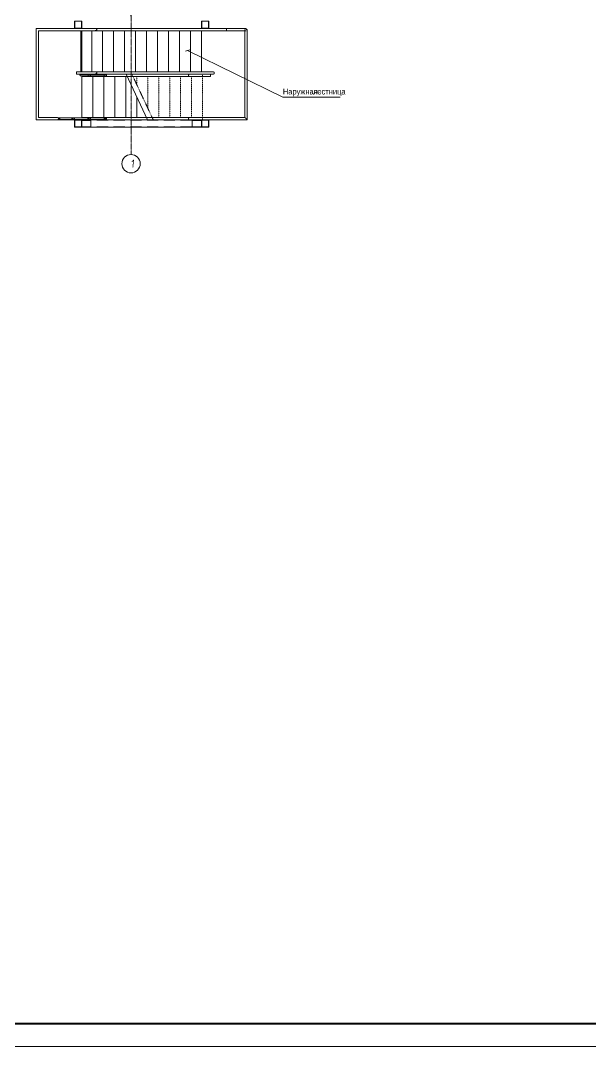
# Model space of a CAD drawing. Header units: millimetres. Extents: x 223 to 147055, y -17460 to 24540.
# Drawn here: x 112045 to 124503, y -17460 to 4975 of the extents above; entities that cross this region are included whole.
import ezdxf

# ---------------------------------------------------------------- set-up
doc = ezdxf.new("R2010")
doc.units = ezdxf.units.MM
for name, pattern in [('ADSK_Линия сетки', [21, 12, -3, 3, -3]), ('CONTI', [0]), ('Сверху', [3.96875, 2.38125, -1.5875]), ('Скрытая_2_', [7.14375, 4.7625, -2.38125])]:
    doc.linetypes.add(name, pattern=pattern)
for name, color, linetype, lineweight in [('A-ANNO-DIMS', 7, 'Continuous', 9), ('A-ANNO-NOTE', 7, 'Continuous', 9), ('A-FLOR', 7, 'Continuous', 9), ('S-BEAM', 7, 'Continuous', 9), ('S-COLS', 7, 'Continuous', 9), ('S-FSTN', 7, 'Continuous', 9), ('S-GRID', 7, 'Continuous', 9), ('S-GRID-IDEN', 7, 'Continuous', 9), ('S-STRS', 7, 'Continuous', 9), ('S-STRS-MBND', 7, 'Сверху', 9), ('Ограждение', 7, 'Continuous', 9), ('Рамка', 7, 'Continuous', 40)]:
    doc.layers.add(name, color=color, linetype=linetype, lineweight=lineweight)
doc.layers.add('Рамка1', color=7, linetype='Continuous')
doc.styles.add('GOST Common_I', font='ARIALN.TTF', dxfattribs={"height": 175})
doc.styles.add('GOST Common_I_3', font='ARIALN.TTF', dxfattribs={"height": 150})
doc.styles.add('GOST Common_I_6', font='ARIALN.TTF', dxfattribs={"height": 125})
doc.dimstyles.new('Диагональ_-_Gost_2_5мм', dxfattribs={"dimscale": 304.8, "dimtxt": 125.714375, "dimasz": 0.492126, "dimexe": 0.393701, "dimexo": 0.246063, "dimgap": 0.287073, "dimtad": 1, "dimdec": 0, "dimzin": 0, "dimdsep": 46, "dimtxsty": 'GOST Common_I_6', "dimsah": 1, "dimcen": 0.09, "dimdle": 0.393701, "dimazin": 0, "dimtfac": 1, "dimtdec": 4, "dimtix": 1, "dimtmove": 0, "dimatfit": 3, "dimfxl": 1, "dimtvp": 1, "dimtfill": 1, "dimtolj": 1, "dimtzin": 0, "dimarcsym": 2})

# ---------------------------------------------------------------- blocks, each defined once
blk = doc.blocks.new('Труба квадратного сечения _ТУ 36-2287-80_-Колонна - труба160x5-839524-2 этаж')
at = {"layer": 'S-COLS'}
h = blk.add_hatch(dxfattribs=at)
h.set_pattern_fill('FP_15', color=256, style=0, pattern_type=2)
h.set_pattern_definition([(315, (10007.61, -335.5), (125.7236, 125.7236), []), (315, (10198.11, -335.5), (125.7236, 125.7236), [])])
h.paths.add_polyline_path([(-80, 70), (-80, -70), (-77, -77), (-70, -80), (70, -80), (77, -77), (80, -70), (80, 70), (77, 77), (70, 80), (-70, 80), (-77, 77)], flags=0)
h.paths.add_polyline_path([(-75, -70), (-75, 70), (-74, 74), (-70, 75), (70, 75), (74, 74), (75, 70), (75, -70), (73, -74), (70, -75), (-70, -75), (-74, -74)], flags=0)
for p, q in [((-80, 70), (-80, -70)), ((-75, -70), (-75, 70)), ((70, 80), (-70, 80)), ((-70, 75), (70, 75)), ((75, 70), (75, -70)), ((80, -70), (80, 70)), ((70, -75), (-70, -75)), ((-70, -80), (70, -80))]:
    blk.add_line(p, q, dxfattribs=at)
for centre, radius, start, end in [((-70, 70), 10, 90, 180), ((-70, 70), 5, 90, 180), ((70, 70), 10, 0, 90), ((70, 70), 5, 360, 90), ((-70, -70), 10, 180, 270), ((-70, -70), 5, 180, 270), ((70, -70), 10, 270, 360), ((70, -70), 5, 270, 0)]:
    blk.add_arc(centre, radius, start, end, dxfattribs=at)
blk = doc.blocks.new('Труба квадратного сечения _ТУ 36-2287-80_-Колонна - труба160x5-V2-2 этаж')
at = {"layer": 'S-COLS'}
h = blk.add_hatch(dxfattribs=at)
h.set_pattern_fill('FP_16', color=256, style=0, pattern_type=2)
h.set_pattern_definition([(315, (10007.61, 2439.5), (125.7236, 125.7236), []), (315, (10198.11, 2439.5), (125.7236, 125.7236), [])])
h.paths.add_polyline_path([(-80, 70), (-80, -70), (-77, -77), (-70, -80), (70, -80), (77, -77), (80, -70), (80, 70), (77, 77), (70, 80), (-70, 80), (-77, 77)], flags=0)
h.paths.add_polyline_path([(-75, 70), (-74, 74), (-70, 75), (70, 75), (74, 74), (75, 70), (75, -70), (73, -74), (70, -75), (-70, -75), (-74, -74), (-75, -70), (-75, 70)], flags=0)
for p, q in [((-80, 70), (-80, -70)), ((-75, -70), (-75, 70)), ((70, 80), (-70, 80)), ((-70, 75), (70, 75)), ((75, 70), (75, -70)), ((80, -70), (80, 70)), ((70, -75), (-70, -75)), ((-70, -80), (70, -80))]:
    blk.add_line(p, q, dxfattribs=at)
for centre, radius, start, end in [((-70, 70), 10, 90, 180), ((-70, 70), 5, 90, 180), ((70, 70), 10, 0, 90), ((70, 70), 5, 360, 90), ((-70, -70), 10, 180, 270), ((-70, -70), 5, 180, 270), ((70, -70), 10, 270, 360), ((70, -70), 5, 270, 0)]:
    blk.add_arc(centre, radius, start, end, dxfattribs=at)
blk = doc.blocks.new('Труба квадратного сечения _ТУ 36-2287-80_-Колонна - труба160x5-V3-2 этаж')
at = {"layer": 'S-COLS'}
h = blk.add_hatch(dxfattribs=at)
h.set_pattern_fill('FP_17', color=256, style=0, pattern_type=2)
h.set_pattern_definition([(315, (7847.61, -335.5), (125.7236, 125.7236), []), (315, (8038.11, -335.5), (125.7236, 125.7236), [])])
h.paths.add_polyline_path([(-80, 68), (-80, -70), (-77, -77), (-70, -80), (70, -80), (77, -77), (80, -70), (80, 70), (77, 77), (70, 80), (-70, 80), (-77, 77), (-80, 70)], flags=0)
h.paths.add_polyline_path([(-75, 70), (-74, 74), (-70, 75), (70, 75), (74, 74), (75, 70), (75, -70), (74, -74), (70, -75), (-70, -75), (-74, -74), (-75, -70), (-75, 68)], flags=0)
for p, q in [((-80, 70), (-80, -70)), ((-75, -70), (-75, 70)), ((70, 80), (-70, 80)), ((-70, 75), (70, 75)), ((75, 70), (75, -70)), ((80, -70), (80, 70)), ((70, -75), (-70, -75)), ((-70, -80), (70, -80))]:
    blk.add_line(p, q, dxfattribs=at)
for centre, radius, start, end in [((-70, 70), 10, 90, 180), ((-70, 70), 5, 90, 180), ((70, 70), 10, 0, 90), ((70, 70), 5, 360, 90), ((-70, -70), 10, 180, 270), ((-70, -70), 5, 180, 270), ((70, -70), 10, 270, 360), ((70, -70), 5, 270, 0)]:
    blk.add_arc(centre, radius, start, end, dxfattribs=at)
blk = doc.blocks.new('Труба квадратного сечения _ТУ 36-2287-80_-Колонна - труба160x5-V4-2 этаж')
at = {"layer": 'S-COLS'}
h = blk.add_hatch(dxfattribs=at)
h.set_pattern_fill('FP_18', color=256, style=0, pattern_type=2)
h.set_pattern_definition([(315, (7847.61, 2439.5), (125.7236, 125.7236), []), (315, (8038.11, 2439.5), (125.7236, 125.7236), [])])
h.paths.add_polyline_path([(-80, 70), (-80, -70), (-77, -77), (-70, -80), (70, -80), (77, -77), (80, -70), (80, 70), (77, 77), (70, 80), (-70, 80), (-77, 77), (-80, 70)], flags=0)
h.paths.add_polyline_path([(-75, 70), (-74, 74), (-70, 75), (70, 75), (74, 74), (75, 70), (75, -70), (74, -74), (70, -75), (-70, -75), (-74, -74), (-75, -70), (-75, 70)], flags=0)
for p, q in [((-80, 70), (-80, -70)), ((-75, -70), (-75, 70)), ((70, 80), (-70, 80)), ((-70, 75), (70, 75)), ((75, 70), (75, -70)), ((80, -70), (80, 70)), ((70, -75), (-70, -75)), ((-70, -80), (70, -80))]:
    blk.add_line(p, q, dxfattribs=at)
for centre, radius, start, end in [((-70, 70), 10, 90, 180), ((-70, 70), 5, 90, 180), ((70, 70), 10, 0, 90), ((70, 70), 5, 360, 90), ((-70, -70), 10, 180, 270), ((-70, -70), 5, 180, 270), ((70, -70), 10, 270, 360), ((70, -70), 5, 270, 0)]:
    blk.add_arc(centre, radius, start, end, dxfattribs=at)
blk = doc.blocks.new('Труба квадратного сечения _ТУ 36-2287-80_ Балки - труба160x5-717054-2 этаж')
at = {"layer": 'S-BEAM'}
for p, q in [((-1309, 70), (-1309, 80)), ((1305, 80), (123, 80)), ((1305, 80), (1305, 70)), ((-1309, -80), (-1309, -70)), ((-1309, -80), (1305, -80)), ((1305, -70), (1305, -80))]:
    blk.add_line(p, q, dxfattribs=at)
at = {"layer": 'S-BEAM', "linetype": 'Скрытая_2_'}
for p, q in [((1305, 75), (-1309, 75)), ((1305, -75), (-1309, -75))]:
    blk.add_line(p, q, dxfattribs=at)
blk = doc.blocks.new('ог9 - ог1-756485-2 этаж')
at = {"layer": 'Ограждение', "lineweight": 15}
for p, q in [((17, -7930), (-1254, -7930)), ((-1254, -7930), (-1254, -9926)), ((-1205, -9877), (-1205, -7978)), ((-1205, -7978), (17, -7978)), ((-1254, -9926), (-793, -9926)), ((-793, -9877), (-1205, -9877))]:
    blk.add_line(p, q, dxfattribs=at)
at = {"layer": 'Ограждение'}
for p, q in [((2899, -7929), (28, -7929)), ((28, -7979), (2899, -7979)), ((3334, -7929), (2899, -7929)), ((2899, -7979), (3334, -7979)), ((3334, -7929), (3334, -7955)), ((-731, -9886), (-771, -9886)), ((-771, -9918), (-731, -9918)), ((-445, -9886), (-731, -9886)), ((-731, -9918), (-445, -9918)), ((-94, -9886), (-445, -9886)), ((-445, -9918), (-94, -9918)), ((256, -9886), (-94, -9886)), ((-94, -9918), (256, -9918))]:
    blk.add_line(p, q, dxfattribs=at)
at = {"layer": 'Ограждение', "lineweight": 15, "flags": 128}
for points in [[(28, -7929), (22, -7929), (17, -7930)], [(17, -7978), (22, -7978), (28, -7979)], [(28, -7979), (37, -7978), (46, -7977), (54, -7974), (61, -7970), (66, -7966), (70, -7961), (72, -7956), (72, -7951), (70, -7946), (66, -7941), (61, -7937), (54, -7933), (46, -7931), (37, -7929), (28, -7929)], [(-793, -9926), (-785, -9924), (-777, -9921), (-771, -9918), (-766, -9914), (-762, -9909), (-761, -9904), (-761, -9899), (-762, -9894), (-766, -9889), (-771, -9885), (-777, -9882), (-785, -9879), (-793, -9877)], [(-445, -9886), (-451, -9886), (-456, -9887), (-461, -9889), (-466, -9891), (-469, -9894), (-471, -9897), (-473, -9900), (-473, -9903), (-471, -9906), (-469, -9910), (-466, -9912), (-461, -9914), (-456, -9916), (-451, -9917), (-445, -9918)], [(-445, -9918), (-439, -9917), (-433, -9916), (-428, -9914), (-424, -9912), (-420, -9910), (-418, -9906), (-417, -9903), (-417, -9900), (-418, -9897), (-420, -9894), (-424, -9891), (-428, -9889), (-433, -9887), (-439, -9886), (-445, -9886)], [(-94, -9886), (-100, -9886), (-106, -9887), (-111, -9889), (-115, -9891), (-118, -9894), (-121, -9897), (-122, -9900), (-122, -9903), (-121, -9906), (-118, -9910), (-115, -9912), (-111, -9914), (-106, -9916), (-100, -9917), (-94, -9918)], [(-94, -9918), (-88, -9917), (-83, -9916), (-78, -9914), (-73, -9912), (-70, -9910), (-67, -9906), (-66, -9903), (-66, -9900), (-67, -9897), (-70, -9894), (-73, -9891), (-78, -9889), (-83, -9887), (-88, -9886), (-94, -9886)], [(256, -9886), (251, -9886), (245, -9887), (240, -9889), (236, -9891), (232, -9894), (230, -9897), (229, -9900), (229, -9903), (230, -9906), (232, -9910), (236, -9912), (240, -9914), (245, -9916), (251, -9917), (256, -9918)], [(256, -9918), (262, -9917), (268, -9916), (273, -9914), (277, -9912), (281, -9910), (283, -9906), (284, -9903), (284, -9900), (283, -9897), (281, -9894), (277, -9891), (273, -9889), (268, -9887), (262, -9886), (256, -9886)]]:
    blk.add_lwpolyline(points, dxfattribs=at)
at = {"layer": 'Ограждение'}
for points, knots in [([(2899, -7929), (2900, -7929), (2901, -7929), (2903, -7932), (2904, -7936), (2906, -7941), (2907, -7947), (2907, -7956), (2906, -7965), (2904, -7972), (2903, -7976), (2901, -7978), (2900, -7979), (2899, -7979)], [0, 0, 0, 0, 0.083333, 0.166667, 0.25, 0.333333, 0.416667, 0.5, 0.666667, 0.75, 0.833333, 0.916667, 1, 1, 1, 1]), ([(-731, -9886), (-731, -9886), (-732, -9886), (-733, -9888), (-734, -9890), (-735, -9895), (-736, -9902), (-735, -9909), (-734, -9913), (-733, -9916), (-732, -9917), (-731, -9918), (-731, -9918)], [-1, -1, -1, -1, -0.916667, -0.833333, -0.75, -0.666667, -0.5, -0.333333, -0.25, -0.166667, -0.083333, 0, 0, 0, 0])]:
    blk.add_open_spline(points, degree=3, knots=knots, dxfattribs=at)
blk = doc.blocks.new('ог27 - ог1-760395-2 этаж')
at = {"layer": 'Ограждение'}
for p, q in [((-94, -8936), (-288, -8936)), ((-288, -8968), (-94, -8968)), ((256, -8936), (-94, -8936)), ((-94, -8968), (256, -8968))]:
    blk.add_line(p, q, dxfattribs=at)
at = {"layer": 'Ограждение', "lineweight": 15, "flags": 128}
for points in [[(-94, -8936), (-100, -8936), (-106, -8937), (-111, -8939), (-115, -8941), (-118, -8944), (-121, -8947), (-122, -8950), (-122, -8953), (-121, -8956), (-118, -8960), (-115, -8962), (-111, -8964), (-106, -8966), (-100, -8967), (-94, -8968)], [(-94, -8968), (-88, -8967), (-83, -8966), (-78, -8964), (-73, -8962), (-70, -8960), (-67, -8956), (-66, -8953), (-66, -8950), (-67, -8947), (-70, -8944), (-73, -8941), (-78, -8939), (-83, -8937), (-88, -8936), (-94, -8936)], [(256, -8936), (251, -8936), (245, -8937), (240, -8939), (236, -8941), (232, -8944), (230, -8947), (229, -8950), (229, -8953), (230, -8956), (232, -8960), (236, -8962), (240, -8964), (245, -8966), (251, -8967), (256, -8968)], [(256, -8968), (262, -8967), (268, -8966), (273, -8964), (277, -8962), (281, -8960), (283, -8956), (284, -8953), (284, -8950), (283, -8947), (281, -8944), (277, -8941), (273, -8939), (268, -8937), (262, -8936), (256, -8936)]]:
    blk.add_lwpolyline(points, dxfattribs=at)
at = {"layer": 'Ограждение'}
blk.add_ellipse((-288, -8952), major_axis=(0, 16), ratio=0.570396, start_param=0, end_param=3.141593, dxfattribs=at)
blk = doc.blocks.new('ог28 - ог1-760413-2 этаж')
at = {"layer": 'Ограждение', "lineweight": 15}
for p, q in [((-372, -8877), (-372, -8926)), ((17, -8877), (-372, -8877)), ((-372, -8926), (17, -8926))]:
    blk.add_line(p, q, dxfattribs=at)
at = {"layer": 'Ограждение'}
for p, q in [((2623, -8877), (28, -8877)), ((28, -8927), (2623, -8927))]:
    blk.add_line(p, q, dxfattribs=at)
at = {"layer": 'Ограждение', "lineweight": 15, "flags": 128}
for points in [[(28, -8877), (22, -8877), (17, -8877)], [(17, -8926), (22, -8926), (28, -8927)], [(28, -8927), (37, -8926), (46, -8924), (54, -8922), (61, -8918), (66, -8914), (70, -8909), (72, -8904), (72, -8899), (70, -8894), (66, -8889), (61, -8885), (54, -8881), (46, -8879), (37, -8877), (28, -8877)]]:
    blk.add_lwpolyline(points, dxfattribs=at)
at = {"layer": 'Ограждение'}
blk.add_ellipse((2623, -8902), major_axis=(0, 25), ratio=0.570396, start_param=3.141593, end_param=6.283185, dxfattribs=at)
blk = doc.blocks.new('ог29 - ог1-760435-2 этаж')
at = {"layer": 'Ограждение'}
for p, q in [((2556, -8927), (2556, -8977)), ((734, -8977), (2085, -8977)), ((2085, -8977), (2556, -8977))]:
    blk.add_line(p, q, dxfattribs=at)
blk.add_open_spline([(2085, -8977), (2084, -8977), (2083, -8976), (2081, -8973), (2080, -8969), (2078, -8964), (2077, -8958), (2077, -8949), (2078, -8941), (2080, -8934), (2081, -8930), (2083, -8927), (2084, -8927), (2085, -8927)], degree=3, knots=[0, 0, 0, 0, 0.083333, 0.166667, 0.25, 0.333333, 0.416667, 0.5, 0.666667, 0.75, 0.833333, 0.916667, 1, 1, 1, 1], dxfattribs=at)
blk = doc.blocks.new('ARM_пластина - ARM_пластина-818411-2 этаж')
at = {"layer": 'S-FSTN'}
for p, q in [((-70, 100), (-70, -100)), ((70, -100), (70, 100)), ((-70, -100), (70, -100))]:
    blk.add_line(p, q, dxfattribs=at)
blk = doc.blocks.new('ог10 - ог1-974728-2 этаж')
at = {"layer": 'Ограждение'}
for p, q in [((3308, -7953), (3308, -9877)), ((3332, -7953), (3358, -7953)), ((3358, -9927), (3358, -7953)), ((2085, -9877), (1154, -9877)), ((1177, -9927), (2085, -9927)), ((3308, -9877), (2085, -9877)), ((2085, -9927), (3358, -9927))]:
    blk.add_line(p, q, dxfattribs=at)
for points, knots in [([(2085, -9927), (2084, -9927), (2083, -9926), (2081, -9923), (2080, -9919), (2078, -9914), (2077, -9908), (2077, -9899), (2078, -9891), (2080, -9884), (2081, -9880), (2083, -9877), (2084, -9877), (2085, -9877)], [0, 0, 0, 0, 0.083333, 0.166667, 0.25, 0.333333, 0.416667, 0.5, 0.666667, 0.75, 0.833333, 0.916667, 1, 1, 1, 1]), ([(3358, -9927), (3358, -9927), (3358, -9926), (3357, -9925), (3355, -9923), (3354, -9922), (3352, -9920), (3351, -9919), (3349, -9917), (3346, -9915), (3345, -9913), (3343, -9911), (3341, -9910), (3340, -9908), (3338, -9906), (3337, -9905), (3335, -9903), (3333, -9902), (3332, -9900), (3330, -9898), (3329, -9897), (3327, -9895), (3325, -9894), (3324, -9892), (3322, -9890), (3321, -9889), (3320, -9888), (3318, -9886), (3316, -9884), (3315, -9883), (3313, -9881), (3312, -9880), (3310, -9878), (3309, -9877), (3308, -9877), (3308, -9877)], [0, 0, 0, 0, 0.083333, 0.125, 0.166667, 0.208333, 0.229167, 0.25, 0.291667, 0.333333, 0.354167, 0.375, 0.395833, 0.416667, 0.4375, 0.458333, 0.479167, 0.5, 0.520833, 0.541667, 0.5625, 0.583333, 0.604167, 0.625, 0.645833, 0.666667, 0.6875, 0.708333, 0.75, 0.770833, 0.791667, 0.833333, 0.875, 0.916667, 1, 1, 1, 1])]:
    blk.add_open_spline(points, degree=3, knots=knots, dxfattribs=at)
blk = doc.blocks.new('1709 КДП Вышка Наруж_ лестница_rvt-1-2 этаж')
at = {"layer": 'A-FLOR'}
for p, q in [((-406, -7928), (-1256, -7928)), ((-1256, -7928), (-1256, -9928)), ((-256, -7928), (-266, -7928)), ((-256, -7930), (-256, -7928)), ((-256, -8877), (-256, -7978)), ((-256, -8928), (-256, -8926)), ((-1256, -9928), (-406, -9928)), ((-266, -9928), (-256, -9928))]:
    blk.add_line(p, q, dxfattribs=at)
at = {"layer": 'S-STRS'}
for p, q in [((-281, -8877), (-281, -7978)), ((2359, -7928), (-256, -7928)), ((-41, -8877), (-41, -7978)), ((199, -8877), (199, -7979)), ((439, -8877), (439, -7979)), ((679, -8877), (679, -7979)), ((919, -8877), (919, -7979)), ((1159, -8877), (1159, -7979)), ((1399, -8877), (1399, -7979)), ((1639, -8877), (1639, -7979)), ((1879, -8877), (1879, -7979)), ((2119, -8877), (2119, -7979)), ((2359, -7929), (2359, -7928)), ((2359, -8877), (2359, -7979)), ((-256, -8928), (-256, -8936)), ((-256, -8928), (711, -8928)), ((-256, -8967), (-256, -8978)), ((1560, -8928), (711, -8928)), ((-256, -8978), (-16, -8978)), ((-256, -8978), (-256, -9878)), ((-16, -8978), (224, -8978)), ((-16, -8978), (-16, -9878)), ((224, -8978), (464, -8978)), ((224, -8978), (224, -9878)), ((464, -8978), (704, -8978)), ((464, -8978), (464, -9878)), ((704, -8978), (735, -8978)), ((704, -8978), (704, -9878)), ((944, -9428), (944, -9878)), ((-256, -9878), (-256, -9886)), ((-256, -9878), (-16, -9878)), ((-256, -9918), (-256, -9928)), ((-256, -9928), (1178, -9928)), ((-16, -9878), (224, -9878)), ((224, -9878), (464, -9878)), ((464, -9878), (704, -9878)), ((704, -9878), (944, -9878)), ((944, -9878), (1154, -9878))]:
    blk.add_line(p, q, dxfattribs=at)
at = {"layer": 'S-STRS', "linetype": 'Сверху'}
for p, q in [((-41, -8877), (-41, -7978)), ((199, -8877), (199, -7979)), ((439, -8877), (439, -7979)), ((679, -8877), (679, -7979)), ((919, -8877), (919, -7979)), ((1159, -8877), (1159, -7979)), ((1399, -8877), (1399, -7979)), ((1639, -8877), (1639, -7979)), ((1879, -8877), (1879, -7979)), ((2119, -8877), (2119, -7979)), ((2359, -8877), (2359, -7979)), ((-256, -8978), (-256, -9878)), ((-16, -8978), (-16, -9878)), ((224, -8978), (224, -9878)), ((464, -8978), (464, -9878)), ((704, -8978), (704, -9878)), ((944, -9428), (944, -9878))]:
    blk.add_line(p, q, dxfattribs=at)
at = {"layer": 'S-STRS-MBND', "linetype": 'Continuous'}
blk.add_line((1178, -9928), (711, -8928), dxfattribs=at)
at = {"layer": 'S-STRS-MBND'}
for p, q in [((838, -8928), (2384, -8928)), ((1305, -9928), (838, -8928)), ((2384, -8978), (2384, -8928)), ((862, -8978), (2384, -8978)), ((944, -8978), (944, -9155)), ((944, -8978), (944, -9155)), ((1184, -8978), (1184, -9670)), ((1184, -8978), (1184, -9670)), ((1424, -8978), (1424, -9878)), ((1424, -8978), (1424, -9878)), ((1664, -8978), (1664, -9878)), ((1664, -8978), (1664, -9878)), ((1904, -8978), (1904, -9878)), ((1904, -8978), (1904, -9878)), ((2144, -8978), (2144, -9878)), ((2144, -8978), (2144, -9878)), ((2384, -8978), (2384, -9878)), ((1281, -9878), (2384, -9878)), ((1305, -9928), (2384, -9928)), ((2384, -9928), (2384, -9878))]:
    blk.add_line(p, q, dxfattribs=at)
at = {"lineweight": 9}
for name, p, rotation in [('Труба квадратного сечения _ТУ 36-2287-80_-Колонна - труба160x5-V3-2 этаж', (-336, -7848), 89.99999999999955), ('Труба квадратного сечения _ТУ 36-2287-80_-Колонна - труба160x5-V4-2 этаж', (2439, -7848), 89.99999999999955), ('Труба квадратного сечения _ТУ 36-2287-80_-Колонна - труба160x5-839524-2 этаж', (-336, -10008), 89.99999999999955), ('ARM_пластина - ARM_пластина-818411-2 этаж', (-156, -10008), 89.9999999999999), ('ARM_пластина - ARM_пластина-818411-2 этаж', (2259, -10008), 269.9999999999997), ('Труба квадратного сечения _ТУ 36-2287-80_-Колонна - труба160x5-V2-2 этаж', (2439, -10008), 89.99999999999955)]:
    blk.add_blockref(name, p, dxfattribs=dict(at, rotation=rotation))
for name, p in [('ог9 - ог1-756485-2 этаж', (0, 0)), ('ог10 - ог1-974728-2 этаж', (0, 0)), ('ог28 - ог1-760413-2 этаж', (0, 0)), ('ог27 - ог1-760395-2 этаж', (0, 0)), ('ог29 - ог1-760435-2 этаж', (0, 0)), ('Труба квадратного сечения _ТУ 36-2287-80_ Балки - труба160x5-717054-2 этаж', (1054, -10008))]:
    blk.add_blockref(name, p, dxfattribs=at)
blk = doc.blocks.new('ADSK_Аннотация_Текст_сВыноской1 - Текст с выноской 2-494452-2 этаж')
at = {"layer": 'A-ANNO-NOTE'}
blk.add_line((-12.5, 0), (12.5, 0), dxfattribs=at)
blk = doc.blocks.new('Ось сетки - D8-489723-1 этаж')
at = {"layer": 'S-GRID-IDEN'}
for start, end in [(360, 180), (180, 360)]:
    blk.add_arc((0, 0), 4, start, end, dxfattribs=at)
blk = doc.blocks.new('*D333')
at = {"layer": 'A-ANNO-DIMS', "color": 0, "lineweight": -2, "transparency": 16777216}
for p, q in [((81110, 24600), (81312, 24399)), ((78831, 19098), (79116, 19098))]:
    blk.add_line(p, q, dxfattribs=at)
blk.add_arc((86613, 19098), 7617, 136.1284, 178.8716, dxfattribs=at)
at = {"layer": 'A-ANNO-DIMS', "color": 0, "transparency": 16777216}
for points in [[(81104, 24394), (81140, 24359), (81227, 24484)], [(79022, 19247), (78972, 19248), (78996, 19098)]]:
    blk.add_solid(points, dxfattribs=at)
at = {"layer": 'Defpoints', "color": 0, "transparency": 16777216}
for p in [(81057, 24653), (80016, 22906), (78756, 19098), (86613, 19098)]:
    blk.add_point(p, dxfattribs=at)
at = {"layer": 'A-ANNO-DIMS', "color": 0, "transparency": 16777216, "insert": (79437, 22070), "char_height": 125, "width": 588.09, "attachment_point": 5, "rotation": 67.5, "style": 'GOST Common_I_6', "bg_fill": 3, "box_fill_scale": 1.1, "bg_fill_color": 256, "bg_fill_true_color": 13158600, "bg_fill_transparency": 0}
blk.add_mtext('\\A1;45.00°', dxfattribs=at)
blk = doc.blocks.new('*D334')
at = {"layer": 'A-ANNO-DIMS', "color": 0, "lineweight": -2, "transparency": 16777216}
for p, q in [((86613, 26879), (86613, 26594)), ((81110, 24600), (81312, 24399))]:
    blk.add_line(p, q, dxfattribs=at)
blk.add_arc((86613, 19098), 7617, 91.1284, 133.8716, dxfattribs=at)
at = {"layer": 'A-ANNO-DIMS', "color": 0, "transparency": 16777216}
for points in [[(86462, 26738), (86463, 26688), (86613, 26714)], [(81351, 24571), (81316, 24606), (81227, 24484)]]:
    blk.add_solid(points, dxfattribs=at)
at = {"layer": 'Defpoints', "color": 0, "transparency": 16777216}
for p in [(86613, 26954), (84641, 26455), (81057, 24653), (86613, 19098)]:
    blk.add_point(p, dxfattribs=at)
at = {"layer": 'A-ANNO-DIMS', "color": 0, "transparency": 16777216, "insert": (83640, 26273), "char_height": 125, "width": 588.09, "attachment_point": 5, "rotation": 22.5, "style": 'GOST Common_I_6', "bg_fill": 3, "box_fill_scale": 1.1, "bg_fill_color": 256, "bg_fill_true_color": 13158600, "bg_fill_transparency": 0}
blk.add_mtext('\\A1;45.00°', dxfattribs=at)
blk = doc.blocks.new('*D335')
at = {"layer": 'A-ANNO-DIMS', "color": 0, "lineweight": -2, "transparency": 16777216}
for p, q in [((86613, 26879), (86613, 26594)), ((92115, 24600), (91914, 24399))]:
    blk.add_line(p, q, dxfattribs=at)
blk.add_arc((86613, 19098), 7617, 46.1284, 88.8716, dxfattribs=at)
at = {"layer": 'A-ANNO-DIMS', "color": 0, "transparency": 16777216}
for points in [[(86762, 26688), (86763, 26738), (86613, 26714)], [(91909, 24606), (91874, 24571), (91999, 24484)]]:
    blk.add_solid(points, dxfattribs=at)
at = {"layer": 'Defpoints', "color": 0, "transparency": 16777216}
for p in [(86613, 26954), (90421, 25694), (92168, 24653), (86613, 19098)]:
    blk.add_point(p, dxfattribs=at)
at = {"layer": 'A-ANNO-DIMS', "color": 0, "transparency": 16777216, "insert": (89585, 26273), "char_height": 125, "width": 588.09, "attachment_point": 5, "rotation": 337.5, "style": 'GOST Common_I_6', "bg_fill": 3, "box_fill_scale": 1.1, "bg_fill_color": 256, "bg_fill_true_color": 13158600, "bg_fill_transparency": 0}
blk.add_mtext('\\A1;45.00°', dxfattribs=at)
blk = doc.blocks.new('*D336')
at = {"layer": 'A-ANNO-DIMS', "color": 0, "lineweight": -2, "transparency": 16777216}
for p, q in [((92115, 24600), (91914, 24399)), ((94394, 19098), (94109, 19098))]:
    blk.add_line(p, q, dxfattribs=at)
blk.add_arc((86613, 19098), 7617, 1.1284, 43.8716, dxfattribs=at)
at = {"layer": 'A-ANNO-DIMS', "color": 0, "transparency": 16777216}
for points in [[(92086, 24359), (92121, 24394), (91999, 24484)], [(94253, 19248), (94203, 19247), (94229, 19098)]]:
    blk.add_solid(points, dxfattribs=at)
at = {"layer": 'Defpoints', "color": 0, "transparency": 16777216}
for p in [(92168, 24653), (93970, 21069), (86613, 19098), (94469, 19098)]:
    blk.add_point(p, dxfattribs=at)
at = {"layer": 'A-ANNO-DIMS', "color": 0, "transparency": 16777216, "insert": (93788, 22070), "char_height": 125, "width": 588.09, "attachment_point": 5, "rotation": 292.5, "style": 'GOST Common_I_6', "bg_fill": 3, "box_fill_scale": 1.1, "bg_fill_color": 256, "bg_fill_true_color": 13158600, "bg_fill_transparency": 0}
blk.add_mtext('\\A1;45.00°', dxfattribs=at)
blk = doc.blocks.new('*D337')
at = {"layer": 'A-ANNO-DIMS', "color": 0, "lineweight": -2, "transparency": 16777216}
for p, q in [((94394, 19098), (94109, 19098)), ((92115, 13595), (91914, 13797))]:
    blk.add_line(p, q, dxfattribs=at)
blk.add_arc((86613, 19098), 7617, 316.1284, 358.8716, dxfattribs=at)
at = {"layer": 'A-ANNO-DIMS', "color": 0, "transparency": 16777216}
for points in [[(94203, 18948), (94253, 18947), (94229, 19098)], [(92121, 13801), (92086, 13836), (91999, 13712)]]:
    blk.add_solid(points, dxfattribs=at)
at = {"layer": 'Defpoints', "color": 0, "transparency": 16777216}
for p in [(86613, 19098), (94469, 19098), (93209, 15289), (92168, 13542)]:
    blk.add_point(p, dxfattribs=at)
at = {"layer": 'A-ANNO-DIMS', "color": 0, "transparency": 16777216, "insert": (93511, 16240), "char_height": 125, "width": 588.09, "attachment_point": 5, "rotation": 67.5, "style": 'GOST Common_I_6', "bg_fill": 3, "box_fill_scale": 1.1, "bg_fill_color": 256, "bg_fill_true_color": 13158600, "bg_fill_transparency": 0}
blk.add_mtext('\\A1;45.00°', dxfattribs=at)
blk = doc.blocks.new('*D338')
at = {"layer": 'A-ANNO-DIMS', "color": 0, "lineweight": -2, "transparency": 16777216}
for p, q in [((92115, 13595), (91914, 13797)), ((86613, 11316), (86613, 11601))]:
    blk.add_line(p, q, dxfattribs=at)
blk.add_arc((86613, 19098), 7617, 271.1284, 313.8716, dxfattribs=at)
at = {"layer": 'A-ANNO-DIMS', "color": 0, "transparency": 16777216}
for points in [[(91874, 13625), (91909, 13589), (91999, 13712)], [(86763, 11457), (86762, 11507), (86613, 11481)]]:
    blk.add_solid(points, dxfattribs=at)
at = {"layer": 'Defpoints', "color": 0, "transparency": 16777216}
for p in [(86613, 19098), (92168, 13542), (88584, 11740), (86613, 11241)]:
    blk.add_point(p, dxfattribs=at)
at = {"layer": 'A-ANNO-DIMS', "color": 0, "transparency": 16777216, "insert": (89470, 12199), "char_height": 125, "width": 588.09, "attachment_point": 5, "rotation": 22.5, "style": 'GOST Common_I_6', "bg_fill": 3, "box_fill_scale": 1.1, "bg_fill_color": 256, "bg_fill_true_color": 13158600, "bg_fill_transparency": 0}
blk.add_mtext('\\A1;45.00°', dxfattribs=at)
blk = doc.blocks.new('*D339')
at = {"layer": 'A-ANNO-DIMS', "color": 0, "lineweight": -2, "transparency": 16777216}
for p, q in [((78831, 19098), (79116, 19098)), ((81110, 13595), (81312, 13797))]:
    blk.add_line(p, q, dxfattribs=at)
blk.add_arc((86613, 19098), 7617, 181.1284, 223.8716, dxfattribs=at)
at = {"layer": 'A-ANNO-DIMS', "color": 0, "transparency": 16777216}
for points in [[(78972, 18947), (79022, 18948), (78996, 19098)], [(81140, 13836), (81104, 13801), (81227, 13712)]]:
    blk.add_solid(points, dxfattribs=at)
at = {"layer": 'Defpoints', "color": 0, "transparency": 16777216}
for p in [(78756, 19098), (86613, 19098), (79255, 17126), (81057, 13542)]:
    blk.add_point(p, dxfattribs=at)
at = {"layer": 'A-ANNO-DIMS', "color": 0, "transparency": 16777216, "insert": (79714, 16240), "char_height": 125, "width": 588.09, "attachment_point": 5, "rotation": 292.5, "style": 'GOST Common_I_6', "bg_fill": 3, "box_fill_scale": 1.1, "bg_fill_color": 256, "bg_fill_true_color": 13158600, "bg_fill_transparency": 0}
blk.add_mtext('\\A1;45.00°', dxfattribs=at)
blk = doc.blocks.new('*D340')
at = {"layer": 'A-ANNO-DIMS', "color": 0, "lineweight": -2, "transparency": 16777216}
for p, q in [((81110, 13595), (81312, 13797)), ((86613, 11316), (86613, 11601))]:
    blk.add_line(p, q, dxfattribs=at)
blk.add_arc((86613, 19098), 7617, 226.1284, 268.8716, dxfattribs=at)
at = {"layer": 'A-ANNO-DIMS', "color": 0, "transparency": 16777216}
for points in [[(81316, 13589), (81351, 13625), (81227, 13712)], [(86463, 11507), (86462, 11457), (86613, 11481)]]:
    blk.add_solid(points, dxfattribs=at)
at = {"layer": 'Defpoints', "color": 0, "transparency": 16777216}
for p in [(86613, 19098), (81057, 13542), (82804, 12501), (86613, 11241)]:
    blk.add_point(p, dxfattribs=at)
at = {"layer": 'A-ANNO-DIMS', "color": 0, "transparency": 16777216, "insert": (83755, 12199), "char_height": 125, "width": 588.09, "attachment_point": 5, "rotation": 337.5, "style": 'GOST Common_I_6', "bg_fill": 3, "box_fill_scale": 1.1, "bg_fill_color": 256, "bg_fill_true_color": 13158600, "bg_fill_transparency": 0}
blk.add_mtext('\\A1;45.00°', dxfattribs=at)
blk = doc.blocks.new('*U519')
at = {"layer": 'Рамка', "linetype": 'CONTI', "lineweight": 20}
blk.add_lwpolyline([(1929, 0), (2523, 0), (2523, 420), (1929, 420)], close=True, dxfattribs=at)
at = {"layer": 'Рамка', "linetype": 'CONTI', "lineweight": 40}
blk.add_lwpolyline([(2518, 415), (1949, 415), (1949, 5), (2518, 5), (2518, 415)], dxfattribs=at)
blk = doc.blocks.new('оси')
at = {"layer": 'S-GRID', "linetype": 'ADSK_Линия сетки'}
for q in [(86612.7, 27920.3), (80374.1, 25336.2), (77921.9, 19097.7), (80436.2, 12921.1), (86612.7, 8288.8), (95262.1, 19097.7), (92851.2, 12859.1)]:
    blk.add_line((86612.7, 19097.7), q, dxfattribs=at)
blk.add_arc((86612.7, 19097.7), 6000, 192.09621, 182.95219, dxfattribs=at)
at = {"layer": 'S-GRID-IDEN', "xscale": 49.99999999999996, "yscale": 49.99999999999996, "zscale": 49.99999999999996}
blk.add_blockref('Ось сетки - D8-489723-1 этаж', (86612.7, 28120.3), dxfattribs=at)
at = {"layer": 'S-GRID-IDEN'}
for p, xscale, yscale, zscale, rotation in [((80232.7, 25477.7), 49.99999999999998, 49.99999999999998, 49.99999999999998, 44.99999999989186), ((92930.6, 25415.6), -49.99999999999998, 49.99999999999998, 49.99999999999998, 314.9999999998913), ((77721.9, 19097.7), 49.99999999999999, 49.99999999999999, 49.99999999999999, 89.99999999989244), ((95462.1, 19097.7), 49.99999999999999, 49.99999999999999, 49.99999999999999, 269.9999999999462), ((80666.8, 18268.8), 49.99999999999998, 49.99999999999998, 49.99999999999998, 9.84533599319954), ((80294.7, 12779.7), 49.99999999999998, 49.99999999999998, 49.99999999999998, 134.9999999998925), ((92992.7, 12717.7), 49.99999999999998, 49.99999999999998, 49.99999999999998, 224.9999999998917), ((86612.7, 8088.8), 49.99999999999996, 49.99999999999996, 49.99999999999996, 179.9999999998928)]:
    blk.add_blockref('Ось сетки - D8-489723-1 этаж', p, dxfattribs=dict(at, xscale=xscale, yscale=yscale, zscale=zscale, rotation=rotation))
at = {"layer": 'S-GRID-IDEN', "char_height": 175, "style": 'GOST Common_I'}
for s, insert, width, attachment_point, rotation in [('\\fGOST Common|b0|i1|c204|p34|;\\W.9;5', (86551.8, 28228), 140.696, 1, 359.25878), ('\\fGOST Common|b0|i1|c204|p34|;\\W.9;4', (80176, 25575.9), 158.734, 1, 3.43604), ('{\\fGOST Common|b0|i1|c204|p34;\\W0.9;6}', (92968.5, 25514.7), 137.089, 3, 3.42305), ('\\fGOST Common|b0|i1|c204|p34|;\\W.9;3', (77674, 19201), 140.696, 1, 358.79969), ('\\fGOST Common|b0|i1|c204|p34|;\\W.9;7', (95436.8, 19190.3), 140.696, 1, 357.71622), ('\\fGOST Common|b0|i1|c204|p34|;\\W.9;Б', (80585.2, 18325.2), 158.734, 1, 20.24913), ('\\fGOST Common|b0|i1|c204|p34|;\\W.9;2', (80243.4, 12874.2), 137.089, 1, 1.81408), ('\\fGOST Common|b0|i1|c204|p34|;\\W.9;8', (92940.1, 12815), 140.696, 1, 0.51911), ('\\fGOST Common|b0|i1|c204|p34|;\\W.9;1', (86581.5, 8168.5), 101.013, 1, 7.92289)]:
    blk.add_mtext(s, dxfattribs=dict(at, insert=insert, width=width, attachment_point=attachment_point, rotation=rotation))
at = {"layer": 'A-ANNO-DIMS'}
dim = blk.add_angular_dim_3p(base=(80016.4, 22906), center=(86612.7, 19097.7), p1=(81057.1, 24653.2), p2=(78755.9, 19097.7), dimstyle='Диагональ_-_Gost_2_5мм', override={"dimpost": '<>', "dimfxl": 6013.290219}, dxfattribs=at)
dim.commit()
dim.dimension.update_dxf_attribs({"geometry": '*D333', "text_midpoint": (79437.1, 22069.9)})
dim = blk.add_angular_dim_3p(base=(84641.3, 26454.9), center=(86612.7, 19097.7), p1=(86612.7, 26954.4), p2=(81057.1, 24653.2), dimstyle='Диагональ_-_Gost_2_5мм', override={"dimpost": '<>', "dimfxl": 6013.290219}, dxfattribs=at)
dim.commit()
dim.dimension.update_dxf_attribs({"geometry": '*D334', "text_midpoint": (83640.4, 26273.2)})
at = {"layer": 'S-GRID-IDEN', "xscale": 49.99999999999998, "yscale": 49.99999999999998, "zscale": 49.99999999999998, "rotation": 357.3315052165576}
blk.add_blockref('Ось сетки - D8-489723-1 этаж', (83125.8, 19460.4), dxfattribs=at)
at = {"layer": 'S-GRID-IDEN', "insert": (83059.4, 19542.9), "char_height": 175, "width": 180.38, "attachment_point": 1, "style": 'GOST Common_I'}
blk.add_mtext('\\fGOST Common|b0|i1|c204|p34|;\\W.9;А', dxfattribs=at)
at = {"layer": 'A-ANNO-DIMS'}
dim = blk.add_angular_dim_3p(base=(90421, 25693.9), center=(86612.7, 19097.7), p1=(92168.2, 24653.2), p2=(86612.7, 26954.4), dimstyle='Диагональ_-_Gost_2_5мм', override={"dimpost": '<>', "dimfxl": 6013.290219}, dxfattribs=at)
dim.commit()
dim.dimension.update_dxf_attribs({"geometry": '*D335', "text_midpoint": (89584.9, 26273.2)})
dim = blk.add_angular_dim_3p(base=(93969.9, 21069), center=(86612.7, 19097.7), p1=(94469.4, 19097.7), p2=(92168.2, 24653.2), dimstyle='Диагональ_-_Gost_2_5мм', override={"dimpost": '<>', "dimfxl": 6013.290219}, dxfattribs=at)
dim.commit()
dim.dimension.update_dxf_attribs({"geometry": '*D336', "text_midpoint": (93788.2, 22069.9)})
dim = blk.add_angular_dim_3p(base=(93209, 15289.3), center=(86612.7, 19097.7), p1=(92168.2, 13542.1), p2=(94469.4, 19097.7), dimstyle='Диагональ_-_Gost_2_5мм', override={"dimpost": '<>', "dimfxl": 6013.290219}, dxfattribs=at)
dim.commit()
dim.dimension.update_dxf_attribs({"geometry": '*D337', "text_midpoint": (93511, 16240.3)})
dim = blk.add_angular_dim_3p(base=(88584, 11740.4), center=(86612.7, 19097.7), p1=(86612.7, 11240.9), p2=(92168.2, 13542.1), dimstyle='Диагональ_-_Gost_2_5мм', override={"dimpost": '<>', "dimfxl": 6013.290219}, dxfattribs=at)
dim.commit()
dim.dimension.update_dxf_attribs({"geometry": '*D338', "text_midpoint": (89470.1, 12199.3)})
dim = blk.add_angular_dim_3p(base=(79255.5, 17126.3), center=(86612.7, 19097.7), p1=(78755.9, 19097.7), p2=(81057.1, 13542.1), dimstyle='Диагональ_-_Gost_2_5мм', override={"dimpost": '<>', "dimfxl": 6013.290219}, dxfattribs=at)
dim.commit()
dim.dimension.update_dxf_attribs({"geometry": '*D339', "text_midpoint": (79714.3, 16240.3)})
dim = blk.add_angular_dim_3p(base=(82804.3, 12501.4), center=(86612.7, 19097.7), p1=(81057.1, 13542.1), p2=(86612.7, 11240.9), dimstyle='Диагональ_-_Gost_2_5мм', override={"dimpost": '<>', "dimfxl": 6013.290219}, dxfattribs=at)
dim.commit()
dim.dimension.update_dxf_attribs({"geometry": '*D340', "text_midpoint": (83755.3, 12199.3)})
at = {"layer": 'S-GRID', "linetype": 'ADSK_Линия сетки'}
blk.add_line((86612.7, 19097.7), (92789.2, 25274.2), dxfattribs=at)
blk.add_arc((86612.7, 19097.7), 3500, 177.33151, 161.43745, dxfattribs=at)

msp = doc.modelspace()

# ---------------------------------------------------------------- linework, layer by layer
at = {"layer": 'A-ANNO-NOTE'}
for q in [(115649, 4304), (115744, 4336), (117779, 3302)]:
    msp.add_line((115696, 4320), q, dxfattribs=at)

# ---------------------------------------------------------------- block references
at = {"lineweight": 5}
msp.add_blockref('1709 КДП Вышка Наруж_ лестница_rvt-1-2 этаж', (113641, 12730), dxfattribs=at)
at = {"layer": 'A-ANNO-NOTE', "xscale": 50, "yscale": 50, "zscale": 50}
msp.add_blockref('ADSK_Аннотация_Текст_сВыноской1 - Текст с выноской 2-494452-2 этаж', (118405, 3302), dxfattribs=at)

# ---------------------------------------------------------------- texts
at = {"layer": 'A-ANNO-NOTE', "char_height": 125, "attachment_point": 1, "style": 'GOST Common_I_3'}
for s, insert, width in [('Наружная', (117779, 3483), 756.79), ('лестница', (118438, 3483), 734.35)]:
    msp.add_mtext(s, dxfattribs=dict(at, insert=insert, width=width))

# ---------------------------------------------------------------- next in the draw order: block references
msp.add_blockref('оси', (27848, -6246))

# ---------------------------------------------------------------- next in the draw order: block references
at = {"layer": 'Рамка1', "xscale": 100, "yscale": 100, "zscale": 100}
msp.add_blockref('*U519', (-105245, -17460), dxfattribs=at)

doc.saveas('drawing.dxf')
